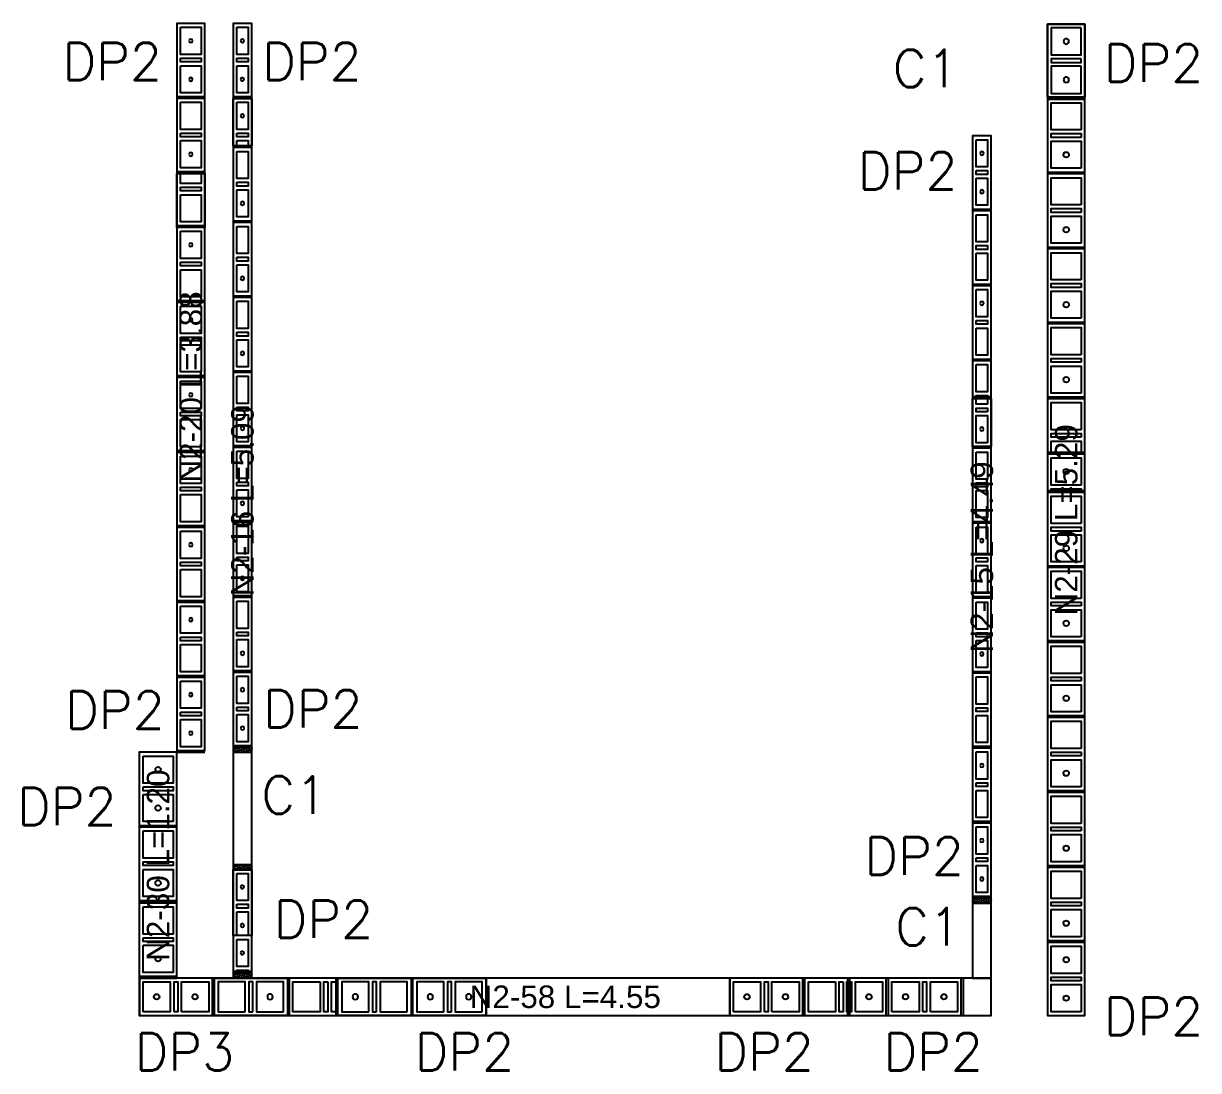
# Model space of a CAD drawing. Header units: metres. Extents: x -28.1 to 2.7, y -14.4 to 10.8.
# Drawn here: x -3.57 to 2.69, y -4.06 to 1.53 of the extents above; entities that cross this region are included whole.
import ezdxf
from ezdxf.enums import TextEntityAlignment as Align
from ezdxf.xclip import XClip

# ---------------------------------------------------------------- set-up
doc = ezdxf.new("R2010")
doc.units = ezdxf.units.M
doc.header["$XCLIPFRAME"] = 2
for name, color, linetype in [('block0.14', 1, 'Continuous'), ('BLOCK251', 1, 'Continuous'), ('BLOKS 008', 8, 'Continuous'), ('CUANT-MUROS-TEXTO', 7, 'Continuous'), ('hatch', 8, 'Continuous'), ('N2 Muro de 10cm', 3, 'Continuous'), ('N2 Muro de 15cm', 1, 'Continuous'), ('N2 Muro de 20cm', 5, 'Continuous'), ('N2 Muro de 20cm - Vano puerta', 2, 'Continuous'), ('S-text 003', 3, 'Continuous'), ('TEX5', 4, 'Continuous')]:
    doc.layers.add(name, color=color, linetype=linetype)
doc.styles.add('ROMANS', font='romans')
doc.styles.get("Standard").update_dxf_attribs({"font": 'arial.ttf'})

# ---------------------------------------------------------------- blocks, each defined once
blk = doc.blocks.new('*U18')
for points in [[(-0.075, 0.4), (0.075, 0.4), (0.075, 0.01), (-0.075, 0.01)], [(0.055, 0.38), (-0.055, 0.38), (-0.055, 0.235), (0.055, 0.235)], [(0.055, 0.215), (-0.055, 0.215), (-0.055, 0.195), (0.055, 0.195)], [(0.055, 0.175), (-0.055, 0.175), (-0.055, 0.03), (0.055, 0.03)]]:
    blk.add_lwpolyline(points, close=True)
at = {"color": 251}
blk.add_lwpolyline([(-0.075, 0), (0.075, 0)], dxfattribs=at)
at = {"color": 3}
for centre in [(0, 0.3075), (0, 0.1025)]:
    blk.add_circle(centre, 0.00953, dxfattribs=at)
blk = doc.blocks.new('*U19')
for points in [[(-0.075, 0.4), (0.075, 0.4), (0.075, 0.01), (-0.075, 0.01)], [(0.055, 0.38), (-0.055, 0.38), (-0.055, 0.235), (0.055, 0.235)], [(0.055, 0.215), (-0.055, 0.215), (-0.055, 0.195), (0.055, 0.195)], [(0.055, 0.175), (-0.055, 0.175), (-0.055, 0.03), (0.055, 0.03)]]:
    blk.add_lwpolyline(points, close=True)
at = {"color": 251}
blk.add_lwpolyline([(-0.075, 0), (0.075, 0)], dxfattribs=at)
at = {"color": 3}
blk.add_circle((0, 0.3075), 0.00953, dxfattribs=at)
blk = doc.blocks.new('*U20')
for points in [[(-0.075, 0.4), (0.075, 0.4), (0.075, 0.01), (-0.075, 0.01)], [(0.055, 0.38), (-0.055, 0.38), (-0.055, 0.235), (0.055, 0.235)], [(0.055, 0.215), (-0.055, 0.215), (-0.055, 0.195), (0.055, 0.195)], [(0.055, 0.175), (-0.055, 0.175), (-0.055, 0.03), (0.055, 0.03)]]:
    blk.add_lwpolyline(points, close=True)
at = {"color": 251}
blk.add_lwpolyline([(-0.075, 0), (0.075, 0)], dxfattribs=at)
at = {"color": 3}
blk.add_circle((0, 0.3075), 0.00953, dxfattribs=at)
blk = doc.blocks.new('*U21')
for points in [[(-0.075, 0.4), (0.075, 0.4), (0.075, 0.01), (-0.075, 0.01)], [(0.055, 0.38), (-0.055, 0.38), (-0.055, 0.235), (0.055, 0.235)], [(0.055, 0.215), (-0.055, 0.215), (-0.055, 0.195), (0.055, 0.195)], [(0.055, 0.175), (-0.055, 0.175), (-0.055, 0.03), (0.055, 0.03)]]:
    blk.add_lwpolyline(points, close=True)
at = {"color": 251}
blk.add_lwpolyline([(-0.075, 0), (0.075, 0)], dxfattribs=at)
at = {"color": 3}
blk.add_circle((0, 0.3075), 0.00953, dxfattribs=at)
blk = doc.blocks.new('*U22')
for points in [[(-0.075, 0.4), (0.075, 0.4), (0.075, 0.01), (-0.075, 0.01)], [(0.055, 0.38), (-0.055, 0.38), (-0.055, 0.235), (0.055, 0.235)], [(0.055, 0.215), (-0.055, 0.215), (-0.055, 0.195), (0.055, 0.195)], [(0.055, 0.175), (-0.055, 0.175), (-0.055, 0.03), (0.055, 0.03)]]:
    blk.add_lwpolyline(points, close=True)
at = {"color": 251}
blk.add_lwpolyline([(-0.075, 0), (0.075, 0)], dxfattribs=at)
at = {"color": 3}
blk.add_circle((0, 0.3075), 0.00953, dxfattribs=at)
blk = doc.blocks.new('*U23')
for points in [[(-0.075, 0.4), (0.075, 0.4), (0.075, 0.01), (-0.075, 0.01)], [(0.055, 0.38), (-0.055, 0.38), (-0.055, 0.235), (0.055, 0.235)], [(0.055, 0.215), (-0.055, 0.215), (-0.055, 0.195), (0.055, 0.195)], [(0.055, 0.175), (-0.055, 0.175), (-0.055, 0.03), (0.055, 0.03)]]:
    blk.add_lwpolyline(points, close=True)
at = {"color": 251}
blk.add_lwpolyline([(-0.075, 0), (0.075, 0)], dxfattribs=at)
at = {"color": 3}
blk.add_circle((0, 0.3075), 0.00953, dxfattribs=at)
blk = doc.blocks.new('*U24')
for points in [[(-0.075, 0.4), (0.075, 0.4), (0.075, 0.01), (-0.075, 0.01)], [(0.055, 0.38), (-0.055, 0.38), (-0.055, 0.235), (0.055, 0.235)], [(0.055, 0.215), (-0.055, 0.215), (-0.055, 0.195), (0.055, 0.195)], [(0.055, 0.175), (-0.055, 0.175), (-0.055, 0.03), (0.055, 0.03)]]:
    blk.add_lwpolyline(points, close=True)
at = {"color": 251}
blk.add_lwpolyline([(-0.075, 0), (0.075, 0)], dxfattribs=at)
at = {"color": 3}
blk.add_circle((0, 0.3075), 0.00953, dxfattribs=at)
blk = doc.blocks.new('*U25')
for points in [[(-0.075, 0.4), (0.075, 0.4), (0.075, 0.01), (-0.075, 0.01)], [(0.055, 0.38), (-0.055, 0.38), (-0.055, 0.235), (0.055, 0.235)], [(0.055, 0.215), (-0.055, 0.215), (-0.055, 0.195), (0.055, 0.195)], [(0.055, 0.175), (-0.055, 0.175), (-0.055, 0.03), (0.055, 0.03)]]:
    blk.add_lwpolyline(points, close=True)
at = {"color": 251}
blk.add_lwpolyline([(-0.075, 0), (0.075, 0)], dxfattribs=at)
at = {"color": 3}
for centre in [(0, 0.3075), (0, 0.1025)]:
    blk.add_circle(centre, 0.00953, dxfattribs=at)
blk = doc.blocks.new('*U26')
for points in [[(-0.075, 0.4), (0.075, 0.4), (0.075, 0.01), (-0.075, 0.01)], [(0.055, 0.38), (-0.055, 0.38), (-0.055, 0.235), (0.055, 0.235)], [(0.055, 0.215), (-0.055, 0.215), (-0.055, 0.195), (0.055, 0.195)], [(0.055, 0.175), (-0.055, 0.175), (-0.055, 0.03), (0.055, 0.03)]]:
    blk.add_lwpolyline(points, close=True)
at = {"color": 3}
blk.add_circle((0, 0.3075), 0.00953, dxfattribs=at)
blk = doc.blocks.new('*U28')
for points in [[(-0.075, 0.4), (0.075, 0.4), (0.075, 0.01), (-0.075, 0.01)], [(0.055, 0.38), (-0.055, 0.38), (-0.055, 0.235), (0.055, 0.235)], [(0.055, 0.215), (-0.055, 0.215), (-0.055, 0.195), (0.055, 0.195)], [(0.055, 0.175), (-0.055, 0.175), (-0.055, 0.03), (0.055, 0.03)]]:
    blk.add_lwpolyline(points, close=True)
at = {"color": 251}
blk.add_lwpolyline([(-0.075, 0), (0.075, 0)], dxfattribs=at)
at = {"color": 3}
blk.add_circle((0, 0.1025), 0.00953, dxfattribs=at)
blk = doc.blocks.new('*U287')
for points in [[(-0.05, 0.4), (0.05, 0.4), (0.05, 0.01), (-0.05, 0.01)], [(0.03, 0.38), (-0.03, 0.38), (-0.03, 0.235), (0.03, 0.235)], [(0.03, 0.215), (-0.03, 0.215), (-0.03, 0.195), (0.03, 0.195)], [(0.03, 0.175), (-0.03, 0.175), (-0.03, 0.03), (0.03, 0.03)]]:
    blk.add_lwpolyline(points, close=True)
at = {"color": 251}
blk.add_lwpolyline([(-0.05, 0), (0.05, 0)], dxfattribs=at)
at = {"color": 3}
for centre in [(0, 0.3075), (0, 0.1025)]:
    blk.add_circle(centre, 0.00953, dxfattribs=at)
blk = doc.blocks.new('*U289')
for points in [[(-0.05, 0.4), (0.05, 0.4), (0.05, 0.01), (-0.05, 0.01)], [(0.03, 0.38), (-0.03, 0.38), (-0.03, 0.235), (0.03, 0.235)], [(0.03, 0.215), (-0.03, 0.215), (-0.03, 0.195), (0.03, 0.195)], [(0.03, 0.175), (-0.03, 0.175), (-0.03, 0.03), (0.03, 0.03)]]:
    blk.add_lwpolyline(points, close=True)
at = {"color": 251}
blk.add_lwpolyline([(-0.05, 0), (0.05, 0)], dxfattribs=at)
at = {"color": 3}
for centre in [(0, 0.3075), (0, 0.1025)]:
    blk.add_circle(centre, 0.00953, dxfattribs=at)
blk = doc.blocks.new('*U290')
for points in [[(-0.05, 0.4), (0.05, 0.4), (0.05, 0.01), (-0.05, 0.01)], [(0.03, 0.38), (-0.03, 0.38), (-0.03, 0.235), (0.03, 0.235)], [(0.03, 0.215), (-0.03, 0.215), (-0.03, 0.195), (0.03, 0.195)], [(0.03, 0.175), (-0.03, 0.175), (-0.03, 0.03), (0.03, 0.03)]]:
    blk.add_lwpolyline(points, close=True)
at = {"color": 251}
blk.add_lwpolyline([(-0.05, 0), (0.05, 0)], dxfattribs=at)
at = {"color": 3}
blk.add_circle((0, 0.1025), 0.00953, dxfattribs=at)
blk = doc.blocks.new('*U291')
for points in [[(-0.05, 0.4), (0.05, 0.4), (0.05, 0.01), (-0.05, 0.01)], [(0.03, 0.38), (-0.03, 0.38), (-0.03, 0.235), (0.03, 0.235)], [(0.03, 0.215), (-0.03, 0.215), (-0.03, 0.195), (0.03, 0.195)], [(0.03, 0.175), (-0.03, 0.175), (-0.03, 0.03), (0.03, 0.03)]]:
    blk.add_lwpolyline(points, close=True)
at = {"color": 251}
blk.add_lwpolyline([(-0.05, 0), (0.05, 0)], dxfattribs=at)
at = {"color": 3}
blk.add_circle((0, 0.1025), 0.00953, dxfattribs=at)
blk = doc.blocks.new('*U292')
for points in [[(-0.05, 0.4), (0.05, 0.4), (0.05, 0.01), (-0.05, 0.01)], [(0.03, 0.38), (-0.03, 0.38), (-0.03, 0.235), (0.03, 0.235)], [(0.03, 0.215), (-0.03, 0.215), (-0.03, 0.195), (0.03, 0.195)], [(0.03, 0.175), (-0.03, 0.175), (-0.03, 0.03), (0.03, 0.03)]]:
    blk.add_lwpolyline(points, close=True)
at = {"color": 251}
blk.add_lwpolyline([(-0.05, 0), (0.05, 0)], dxfattribs=at)
at = {"color": 3}
blk.add_circle((0, 0.1025), 0.00953, dxfattribs=at)
blk = doc.blocks.new('*U293')
for points in [[(-0.05, 0.4), (0.05, 0.4), (0.05, 0.01), (-0.05, 0.01)], [(0.03, 0.38), (-0.03, 0.38), (-0.03, 0.235), (0.03, 0.235)], [(0.03, 0.215), (-0.03, 0.215), (-0.03, 0.195), (0.03, 0.195)], [(0.03, 0.175), (-0.03, 0.175), (-0.03, 0.03), (0.03, 0.03)]]:
    blk.add_lwpolyline(points, close=True)
at = {"color": 251}
blk.add_lwpolyline([(-0.05, 0), (0.05, 0)], dxfattribs=at)
at = {"color": 3}
blk.add_circle((0, 0.1025), 0.00953, dxfattribs=at)
blk = doc.blocks.new('*U294')
for points in [[(-0.05, 0.4), (0.05, 0.4), (0.05, 0.01), (-0.05, 0.01)], [(0.03, 0.38), (-0.03, 0.38), (-0.03, 0.235), (0.03, 0.235)], [(0.03, 0.215), (-0.03, 0.215), (-0.03, 0.195), (0.03, 0.195)], [(0.03, 0.175), (-0.03, 0.175), (-0.03, 0.03), (0.03, 0.03)]]:
    blk.add_lwpolyline(points, close=True)
at = {"color": 251}
blk.add_lwpolyline([(-0.05, 0), (0.05, 0)], dxfattribs=at)
at = {"color": 3}
blk.add_circle((0, 0.1025), 0.00953, dxfattribs=at)
blk = doc.blocks.new('*U295')
for points in [[(-0.05, 0.4), (0.05, 0.4), (0.05, 0.01), (-0.05, 0.01)], [(0.03, 0.38), (-0.03, 0.38), (-0.03, 0.235), (0.03, 0.235)], [(0.03, 0.215), (-0.03, 0.215), (-0.03, 0.195), (0.03, 0.195)], [(0.03, 0.175), (-0.03, 0.175), (-0.03, 0.03), (0.03, 0.03)]]:
    blk.add_lwpolyline(points, close=True)
at = {"color": 251}
blk.add_lwpolyline([(-0.05, 0), (0.05, 0)], dxfattribs=at)
at = {"color": 3}
blk.add_circle((0, 0.1025), 0.00953, dxfattribs=at)
blk = doc.blocks.new('*U296')
for points in [[(-0.05, 0.4), (0.05, 0.4), (0.05, 0.01), (-0.05, 0.01)], [(0.03, 0.38), (-0.03, 0.38), (-0.03, 0.235), (0.03, 0.235)], [(0.03, 0.215), (-0.03, 0.215), (-0.03, 0.195), (0.03, 0.195)], [(0.03, 0.175), (-0.03, 0.175), (-0.03, 0.03), (0.03, 0.03)]]:
    blk.add_lwpolyline(points, close=True)
at = {"color": 251}
blk.add_lwpolyline([(-0.05, 0), (0.05, 0)], dxfattribs=at)
at = {"color": 3}
blk.add_circle((0, 0.1025), 0.00953, dxfattribs=at)
blk = doc.blocks.new('*U297')
for points in [[(-0.05, 0.4), (0.05, 0.4), (0.05, 0.01), (-0.05, 0.01)], [(0.03, 0.38), (-0.03, 0.38), (-0.03, 0.235), (0.03, 0.235)], [(0.03, 0.215), (-0.03, 0.215), (-0.03, 0.195), (0.03, 0.195)], [(0.03, 0.175), (-0.03, 0.175), (-0.03, 0.03), (0.03, 0.03)]]:
    blk.add_lwpolyline(points, close=True)
at = {"color": 251}
blk.add_lwpolyline([(-0.05, 0), (0.05, 0)], dxfattribs=at)
at = {"color": 3}
blk.add_circle((0, 0.3075), 0.00953, dxfattribs=at)
blk = doc.blocks.new('*U348')
for points in [[(-0.05, 0.4), (0.05, 0.4), (0.05, 0.01), (-0.05, 0.01)], [(0.03, 0.38), (-0.03, 0.38), (-0.03, 0.235), (0.03, 0.235)], [(0.03, 0.215), (-0.03, 0.215), (-0.03, 0.195), (0.03, 0.195)], [(0.03, 0.175), (-0.03, 0.175), (-0.03, 0.03), (0.03, 0.03)]]:
    blk.add_lwpolyline(points, close=True)
at = {"color": 251}
blk.add_lwpolyline([(-0.05, 0), (0.05, 0)], dxfattribs=at)
at = {"color": 3}
for centre in [(0, 0.3075), (0, 0.1025)]:
    blk.add_circle(centre, 0.00953, dxfattribs=at)
blk = doc.blocks.new('*U349')
for points in [[(-0.05, 0.4), (0.05, 0.4), (0.05, 0.01), (-0.05, 0.01)], [(0.03, 0.38), (-0.03, 0.38), (-0.03, 0.235), (0.03, 0.235)], [(0.03, 0.38), (-0.03, 0.38), (-0.03, 0.235), (0.03, 0.235)], [(0.03, 0.215), (-0.03, 0.215), (-0.03, 0.195), (0.03, 0.195)], [(0.03, 0.175), (-0.03, 0.175), (-0.03, 0.03), (0.03, 0.03)]]:
    blk.add_lwpolyline(points, close=True)
blk.add_lwpolyline([(0.03, 0.21), (0.03, 0.215), (-0.03, 0.215), (-0.03, 0.21)])
at = {"color": 251}
blk.add_lwpolyline([(-0.05, 0), (0.05, 0)], dxfattribs=at)
blk = doc.blocks.new('*U350')
for points in [[(-0.05, 0.4), (0.05, 0.4), (0.05, 0.01), (-0.05, 0.01)], [(0.03, 0.38), (-0.03, 0.38), (-0.03, 0.235), (0.03, 0.235)], [(0.03, 0.215), (-0.03, 0.215), (-0.03, 0.195), (0.03, 0.195)], [(0.03, 0.175), (-0.03, 0.175), (-0.03, 0.03), (0.03, 0.03)]]:
    blk.add_lwpolyline(points, close=True)
at = {"color": 251}
blk.add_lwpolyline([(-0.05, 0), (0.05, 0)], dxfattribs=at)
at = {"color": 3}
blk.add_circle((0, 0.1025), 0.00953, dxfattribs=at)
blk = doc.blocks.new('*U351')
for points in [[(-0.05, 0.4), (0.05, 0.4), (0.05, 0.01), (-0.05, 0.01)], [(0.03, 0.38), (-0.03, 0.38), (-0.03, 0.235), (0.03, 0.235)], [(0.03, 0.215), (-0.03, 0.215), (-0.03, 0.195), (0.03, 0.195)], [(0.03, 0.175), (-0.03, 0.175), (-0.03, 0.03), (0.03, 0.03)]]:
    blk.add_lwpolyline(points, close=True)
at = {"color": 251}
blk.add_lwpolyline([(-0.05, 0), (0.05, 0)], dxfattribs=at)
at = {"color": 3}
blk.add_circle((0, 0.3075), 0.00953, dxfattribs=at)
blk = doc.blocks.new('*U352')
for points in [[(-0.05, 0.4), (0.05, 0.4), (0.05, 0.01), (-0.05, 0.01)], [(0.03, 0.38), (-0.03, 0.38), (-0.03, 0.235), (0.03, 0.235)], [(0.03, 0.38), (-0.03, 0.38), (-0.03, 0.235), (0.03, 0.235)], [(0.03, 0.215), (-0.03, 0.215), (-0.03, 0.195), (0.03, 0.195)], [(0.03, 0.175), (-0.03, 0.175), (-0.03, 0.03), (0.03, 0.03)]]:
    blk.add_lwpolyline(points, close=True)
blk.add_lwpolyline([(0.03, 0.21), (0.03, 0.215), (-0.03, 0.215), (-0.03, 0.21)])
at = {"color": 251}
blk.add_lwpolyline([(-0.05, 0), (0.05, 0)], dxfattribs=at)
blk = doc.blocks.new('*U353')
for points in [[(-0.05, 0.4), (0.05, 0.4), (0.05, 0.01), (-0.05, 0.01)], [(0.03, 0.38), (-0.03, 0.38), (-0.03, 0.235), (0.03, 0.235)], [(0.03, 0.215), (-0.03, 0.215), (-0.03, 0.195), (0.03, 0.195)], [(0.03, 0.175), (-0.03, 0.175), (-0.03, 0.03), (0.03, 0.03)]]:
    blk.add_lwpolyline(points, close=True)
at = {"color": 251}
blk.add_lwpolyline([(-0.05, 0), (0.05, 0)], dxfattribs=at)
at = {"color": 3}
for centre in [(0, 0.3075), (0, 0.1025)]:
    blk.add_circle(centre, 0.00953, dxfattribs=at)
blk = doc.blocks.new('*U354')
for points in [[(-0.05, 0.4), (0.05, 0.4), (0.05, 0.01), (-0.05, 0.01)], [(0.03, 0.38), (-0.03, 0.38), (-0.03, 0.235), (0.03, 0.235)], [(0.03, 0.38), (-0.03, 0.38), (-0.03, 0.235), (0.03, 0.235)], [(0.03, 0.215), (-0.03, 0.215), (-0.03, 0.195), (0.03, 0.195)], [(0.03, 0.175), (-0.03, 0.175), (-0.03, 0.03), (0.03, 0.03)]]:
    blk.add_lwpolyline(points, close=True)
blk.add_lwpolyline([(0.03, 0.21), (0.03, 0.215), (-0.03, 0.215), (-0.03, 0.21)])
at = {"color": 251}
blk.add_lwpolyline([(-0.05, 0), (0.05, 0)], dxfattribs=at)
blk = doc.blocks.new('*U355')
for points in [[(-0.05, 0.4), (0.05, 0.4), (0.05, 0.01), (-0.05, 0.01)], [(0.03, 0.38), (-0.03, 0.38), (-0.03, 0.235), (0.03, 0.235)], [(0.03, 0.215), (-0.03, 0.215), (-0.03, 0.195), (0.03, 0.195)], [(0.03, 0.175), (-0.03, 0.175), (-0.03, 0.03), (0.03, 0.03)]]:
    blk.add_lwpolyline(points, close=True)
at = {"color": 251}
blk.add_lwpolyline([(-0.05, 0), (0.05, 0)], dxfattribs=at)
at = {"color": 3}
blk.add_circle((0, 0.3075), 0.00953, dxfattribs=at)
blk = doc.blocks.new('*U356')
for points in [[(-0.05, 0.4), (0.05, 0.4), (0.05, 0.21), (-0.05, 0.21)], [(0.03, 0.38), (-0.03, 0.38), (-0.03, 0.235), (0.03, 0.235)]]:
    blk.add_lwpolyline(points, close=True)
at = {"color": 251}
blk.add_lwpolyline([(-0.05, 0.2), (0.05, 0.2)], dxfattribs=at)
blk.add_lwpolyline([(0.03, 0.21), (0.03, 0.215), (-0.03, 0.215), (-0.03, 0.21)])
blk = doc.blocks.new('*U357')
for points in [[(-0.05, 0.4), (0.05, 0.4), (0.05, 0.01), (-0.05, 0.01)], [(0.03, 0.38), (-0.03, 0.38), (-0.03, 0.235), (0.03, 0.235)], [(0.03, 0.215), (-0.03, 0.215), (-0.03, 0.195), (0.03, 0.195)], [(0.03, 0.175), (-0.03, 0.175), (-0.03, 0.03), (0.03, 0.03)]]:
    blk.add_lwpolyline(points, close=True)
at = {"color": 251}
blk.add_lwpolyline([(-0.05, 0), (0.05, 0)], dxfattribs=at)
at = {"color": 3}
blk.add_circle((0, 0.3075), 0.00953, dxfattribs=at)
blk = doc.blocks.new('*U358')
for points in [[(-0.05, 0.4), (0.05, 0.4), (0.05, 0.01), (-0.05, 0.01)], [(0.03, 0.38), (-0.03, 0.38), (-0.03, 0.235), (0.03, 0.235)], [(0.03, 0.215), (-0.03, 0.215), (-0.03, 0.195), (0.03, 0.195)], [(0.03, 0.175), (-0.03, 0.175), (-0.03, 0.03), (0.03, 0.03)]]:
    blk.add_lwpolyline(points, close=True)
at = {"color": 251}
blk.add_lwpolyline([(-0.05, 0), (0.05, 0)], dxfattribs=at)
at = {"color": 3}
blk.add_circle((0, 0.3075), 0.00953, dxfattribs=at)
blk = doc.blocks.new('*U359')
at = {"color": 251}
blk.add_lwpolyline([(135.5512, -9.5275), (135.7512, -9.5275)], dxfattribs=at)
for points in [[(135.5512, -9.9275), (135.7512, -9.9275), (135.7512, -9.5375), (135.5512, -9.5375)], [(135.7312, -9.7025), (135.5712, -9.7025), (135.5712, -9.5575), (135.7312, -9.5575)], [(135.7312, -9.7425), (135.5712, -9.7425), (135.5712, -9.7225), (135.7312, -9.7225)], [(135.7312, -9.9075), (135.5712, -9.9075), (135.5712, -9.7625), (135.7312, -9.7625)]]:
    blk.add_lwpolyline(points, close=True)
at = {"color": 3}
blk.add_circle((135.6512, -9.835), 0.0144, dxfattribs=at)
blk = doc.blocks.new('*U360')
at = {"color": 251}
blk.add_lwpolyline([(135.5512, -9.5275), (135.7512, -9.5275)], dxfattribs=at)
for points in [[(135.5512, -9.9275), (135.7512, -9.9275), (135.7512, -9.5375), (135.5512, -9.5375)], [(135.7312, -9.7025), (135.5712, -9.7025), (135.5712, -9.5575), (135.7312, -9.5575)], [(135.7312, -9.7425), (135.5712, -9.7425), (135.5712, -9.7225), (135.7312, -9.7225)], [(135.7312, -9.9075), (135.5712, -9.9075), (135.5712, -9.7625), (135.7312, -9.7625)]]:
    blk.add_lwpolyline(points, close=True)
at = {"color": 3}
blk.add_circle((135.6512, -9.835), 0.0144, dxfattribs=at)
blk = doc.blocks.new('*U361')
at = {"color": 251}
blk.add_lwpolyline([(135.5512, -9.5275), (135.7512, -9.5275)], dxfattribs=at)
for points in [[(135.5512, -9.9275), (135.7512, -9.9275), (135.7512, -9.5375), (135.5512, -9.5375)], [(135.7312, -9.7025), (135.5712, -9.7025), (135.5712, -9.5575), (135.7312, -9.5575)], [(135.7312, -9.7425), (135.5712, -9.7425), (135.5712, -9.7225), (135.7312, -9.7225)], [(135.7312, -9.9075), (135.5712, -9.9075), (135.5712, -9.7625), (135.7312, -9.7625)]]:
    blk.add_lwpolyline(points, close=True)
at = {"color": 3}
blk.add_circle((135.6512, -9.835), 0.0144, dxfattribs=at)
blk = doc.blocks.new('*U362')
at = {"color": 251}
blk.add_lwpolyline([(135.5512, -9.5275), (135.7512, -9.5275)], dxfattribs=at)
for points in [[(135.5512, -9.9275), (135.7512, -9.9275), (135.7512, -9.5375), (135.5512, -9.5375)], [(135.7312, -9.7025), (135.5712, -9.7025), (135.5712, -9.5575), (135.7312, -9.5575)], [(135.7312, -9.7425), (135.5712, -9.7425), (135.5712, -9.7225), (135.7312, -9.7225)], [(135.7312, -9.9075), (135.5712, -9.9075), (135.5712, -9.7625), (135.7312, -9.7625)]]:
    blk.add_lwpolyline(points, close=True)
at = {"color": 3}
blk.add_circle((135.6512, -9.835), 0.0144, dxfattribs=at)
blk = doc.blocks.new('*U363')
at = {"color": 251}
blk.add_lwpolyline([(135.5512, -9.5275), (135.7512, -9.5275)], dxfattribs=at)
for points in [[(135.5512, -9.9275), (135.7512, -9.9275), (135.7512, -9.5375), (135.5512, -9.5375)], [(135.7312, -9.7025), (135.5712, -9.7025), (135.5712, -9.5575), (135.7312, -9.5575)], [(135.7312, -9.7425), (135.5712, -9.7425), (135.5712, -9.7225), (135.7312, -9.7225)], [(135.7312, -9.9075), (135.5712, -9.9075), (135.5712, -9.7625), (135.7312, -9.7625)]]:
    blk.add_lwpolyline(points, close=True)
at = {"color": 3}
for centre in [(135.6512, -9.63), (135.6512, -9.835)]:
    blk.add_circle(centre, 0.0144, dxfattribs=at)
blk = doc.blocks.new('*U364')
at = {"color": 251}
blk.add_lwpolyline([(135.5512, -9.5275), (135.7512, -9.5275)], dxfattribs=at)
for points in [[(135.5512, -9.9275), (135.7512, -9.9275), (135.7512, -9.5375), (135.5512, -9.5375)], [(135.7312, -9.7025), (135.5712, -9.7025), (135.5712, -9.5575), (135.7312, -9.5575)], [(135.7312, -9.7425), (135.5712, -9.7425), (135.5712, -9.7225), (135.7312, -9.7225)], [(135.7312, -9.9075), (135.5712, -9.9075), (135.5712, -9.7625), (135.7312, -9.7625)]]:
    blk.add_lwpolyline(points, close=True)
blk = doc.blocks.new('*U365')
at = {"color": 251}
blk.add_lwpolyline([(135.5512, -9.5275), (135.7512, -9.5275)], dxfattribs=at)
for points in [[(135.5512, -9.9275), (135.7512, -9.9275), (135.7512, -9.5375), (135.5512, -9.5375)], [(135.7312, -9.7025), (135.5712, -9.7025), (135.5712, -9.5575), (135.7312, -9.5575)], [(135.7312, -9.7425), (135.5712, -9.7425), (135.5712, -9.7225), (135.7312, -9.7225)], [(135.7312, -9.9075), (135.5712, -9.9075), (135.5712, -9.7625), (135.7312, -9.7625)]]:
    blk.add_lwpolyline(points, close=True)
at = {"color": 3}
blk.add_circle((135.6512, -9.835), 0.0144, dxfattribs=at)
blk = doc.blocks.new('*U366')
at = {"color": 251}
blk.add_lwpolyline([(135.5512, -9.5275), (135.7512, -9.5275)], dxfattribs=at)
for points in [[(135.5512, -9.9275), (135.7512, -9.9275), (135.7512, -9.5375), (135.5512, -9.5375)], [(135.7312, -9.7025), (135.5712, -9.7025), (135.5712, -9.5575), (135.7312, -9.5575)], [(135.7312, -9.7425), (135.5712, -9.7425), (135.5712, -9.7225), (135.7312, -9.7225)], [(135.7312, -9.9075), (135.5712, -9.9075), (135.5712, -9.7625), (135.7312, -9.7625)]]:
    blk.add_lwpolyline(points, close=True)
at = {"color": 3}
blk.add_circle((135.6512, -9.835), 0.0144, dxfattribs=at)
blk = doc.blocks.new('*U367')
at = {"color": 251}
blk.add_lwpolyline([(135.5512, -9.5275), (135.7512, -9.5275)], dxfattribs=at)
for points in [[(135.5512, -9.9275), (135.7512, -9.9275), (135.7512, -9.5375), (135.5512, -9.5375)], [(135.7312, -9.7025), (135.5712, -9.7025), (135.5712, -9.5575), (135.7312, -9.5575)], [(135.7312, -9.7425), (135.5712, -9.7425), (135.5712, -9.7225), (135.7312, -9.7225)], [(135.7312, -9.9075), (135.5712, -9.9075), (135.5712, -9.7625), (135.7312, -9.7625)]]:
    blk.add_lwpolyline(points, close=True)
at = {"color": 3}
blk.add_circle((135.6512, -9.835), 0.0144, dxfattribs=at)
blk = doc.blocks.new('*U368')
at = {"color": 251}
blk.add_lwpolyline([(135.5512, -9.5275), (135.7512, -9.5275)], dxfattribs=at)
for points in [[(135.5512, -9.9275), (135.7512, -9.9275), (135.7512, -9.5375), (135.5512, -9.5375)], [(135.7312, -9.7025), (135.5712, -9.7025), (135.5712, -9.5575), (135.7312, -9.5575)], [(135.7312, -9.7425), (135.5712, -9.7425), (135.5712, -9.7225), (135.7312, -9.7225)], [(135.7312, -9.9075), (135.5712, -9.9075), (135.5712, -9.7625), (135.7312, -9.7625)]]:
    blk.add_lwpolyline(points, close=True)
at = {"color": 3}
blk.add_circle((135.6512, -9.835), 0.0144, dxfattribs=at)
blk = doc.blocks.new('*U369')
at = {"color": 251}
blk.add_lwpolyline([(135.5512, -9.5275), (135.7512, -9.5275)], dxfattribs=at)
for points in [[(135.5512, -9.9275), (135.7512, -9.9275), (135.7512, -9.5375), (135.5512, -9.5375)], [(135.7312, -9.7025), (135.5712, -9.7025), (135.5712, -9.5575), (135.7312, -9.5575)], [(135.7312, -9.7425), (135.5712, -9.7425), (135.5712, -9.7225), (135.7312, -9.7225)], [(135.7312, -9.9075), (135.5712, -9.9075), (135.5712, -9.7625), (135.7312, -9.7625)]]:
    blk.add_lwpolyline(points, close=True)
at = {"color": 3}
blk.add_circle((135.6512, -9.835), 0.0144, dxfattribs=at)
blk = doc.blocks.new('*U370')
at = {"color": 251}
blk.add_lwpolyline([(135.5512, -9.5275), (135.7512, -9.5275)], dxfattribs=at)
for points in [[(135.5512, -9.9275), (135.7512, -9.9275), (135.7512, -9.5375), (135.5512, -9.5375)], [(135.7312, -9.7025), (135.5712, -9.7025), (135.5712, -9.5575), (135.7312, -9.5575)], [(135.7312, -9.7425), (135.5712, -9.7425), (135.5712, -9.7225), (135.7312, -9.7225)], [(135.7312, -9.9075), (135.5712, -9.9075), (135.5712, -9.7625), (135.7312, -9.7625)]]:
    blk.add_lwpolyline(points, close=True)
at = {"color": 3}
blk.add_circle((135.6512, -9.835), 0.0144, dxfattribs=at)
blk = doc.blocks.new('*U371')
at = {"color": 251}
blk.add_lwpolyline([(135.5512, -9.5275), (135.7512, -9.5275)], dxfattribs=at)
for points in [[(135.5512, -9.9275), (135.7512, -9.9275), (135.7512, -9.5375), (135.5512, -9.5375)], [(135.7312, -9.7025), (135.5712, -9.7025), (135.5712, -9.5575), (135.7312, -9.5575)], [(135.7312, -9.7425), (135.5712, -9.7425), (135.5712, -9.7225), (135.7312, -9.7225)], [(135.7312, -9.9075), (135.5712, -9.9075), (135.5712, -9.7625), (135.7312, -9.7625)]]:
    blk.add_lwpolyline(points, close=True)
at = {"color": 3}
for centre in [(135.6512, -9.63), (135.6512, -9.835)]:
    blk.add_circle(centre, 0.0144, dxfattribs=at)
blk = doc.blocks.new('*U372')
blk.add_line((135.7512, -9.7325), (135.5512, -9.7325))
at = {"color": 251}
blk.add_lwpolyline([(135.5512, -9.5275), (135.7512, -9.5275)], dxfattribs=at)
for points in [[(135.7512, -9.7325), (135.7512, -9.5375), (135.5512, -9.5375), (135.5512, -9.7325)], [(135.5712, -9.7325), (135.5712, -9.7225), (135.7312, -9.7225), (135.7312, -9.7325)]]:
    blk.add_lwpolyline(points)
blk.add_lwpolyline([(135.7312, -9.7025), (135.5712, -9.7025), (135.5712, -9.5575), (135.7312, -9.5575)], close=True)
at = {"color": 3}
blk.add_circle((135.6512, -9.63), 0.0144, dxfattribs=at)
blk = doc.blocks.new('*U381')
at = {"color": 251}
blk.add_lwpolyline([(135.5512, -9.5275), (135.7512, -9.5275)], dxfattribs=at)
for points in [[(135.5512, -9.9275), (135.7512, -9.9275), (135.7512, -9.5375), (135.5512, -9.5375)], [(135.7312, -9.7025), (135.5712, -9.7025), (135.5712, -9.5575), (135.7312, -9.5575)], [(135.7312, -9.7425), (135.5712, -9.7425), (135.5712, -9.7225), (135.7312, -9.7225)], [(135.7312, -9.9075), (135.5712, -9.9075), (135.5712, -9.7625), (135.7312, -9.7625)]]:
    blk.add_lwpolyline(points, close=True)
at = {"color": 3}
for centre in [(135.6512, -9.63), (135.6512, -9.835)]:
    blk.add_circle(centre, 0.0144, dxfattribs=at)
blk = doc.blocks.new('*U382')
blk.add_line((135.7512, -9.7325), (135.5512, -9.7325))
at = {"color": 251}
blk.add_lwpolyline([(135.5512, -9.5275), (135.7512, -9.5275)], dxfattribs=at)
for points in [[(135.7512, -9.7325), (135.7512, -9.5375), (135.5512, -9.5375), (135.5512, -9.7325)], [(135.5712, -9.7325), (135.5712, -9.7225), (135.7312, -9.7225), (135.7312, -9.7325)]]:
    blk.add_lwpolyline(points)
blk.add_lwpolyline([(135.7312, -9.7025), (135.5712, -9.7025), (135.5712, -9.5575), (135.7312, -9.5575)], close=True)
at = {"color": 3}
blk.add_circle((135.6512, -9.63), 0.0144, dxfattribs=at)
blk = doc.blocks.new('*U383')
at = {"color": 251}
blk.add_lwpolyline([(135.5512, -9.5275), (135.7512, -9.5275)], dxfattribs=at)
for points in [[(135.5512, -9.9275), (135.7512, -9.9275), (135.7512, -9.5375), (135.5512, -9.5375)], [(135.7312, -9.7025), (135.5712, -9.7025), (135.5712, -9.5575), (135.7312, -9.5575)], [(135.7312, -9.7425), (135.5712, -9.7425), (135.5712, -9.7225), (135.7312, -9.7225)], [(135.7312, -9.9075), (135.5712, -9.9075), (135.5712, -9.7625), (135.7312, -9.7625)]]:
    blk.add_lwpolyline(points, close=True)
at = {"color": 3}
for centre in [(135.6512, -9.63), (135.6512, -9.835)]:
    blk.add_circle(centre, 0.0144, dxfattribs=at)
blk = doc.blocks.new('*U384')
at = {"color": 251}
blk.add_lwpolyline([(135.5512, -9.5275), (135.7512, -9.5275)], dxfattribs=at)
for points in [[(135.5512, -9.9275), (135.7512, -9.9275), (135.7512, -9.5375), (135.5512, -9.5375)], [(135.7312, -9.7025), (135.5712, -9.7025), (135.5712, -9.5575), (135.7312, -9.5575)], [(135.7312, -9.7425), (135.5712, -9.7425), (135.5712, -9.7225), (135.7312, -9.7225)], [(135.7312, -9.9075), (135.5712, -9.9075), (135.5712, -9.7625), (135.7312, -9.7625)]]:
    blk.add_lwpolyline(points, close=True)
blk = doc.blocks.new('*U391')
at = {"color": 251}
blk.add_lwpolyline([(135.5512, -9.5275), (135.7512, -9.5275)], dxfattribs=at)
for points in [[(135.5512, -9.9275), (135.7512, -9.9275), (135.7512, -9.5375), (135.5512, -9.5375)], [(135.7312, -9.7025), (135.5712, -9.7025), (135.5712, -9.5575), (135.7312, -9.5575)], [(135.7312, -9.7425), (135.5712, -9.7425), (135.5712, -9.7225), (135.7312, -9.7225)], [(135.7312, -9.9075), (135.5712, -9.9075), (135.5712, -9.7625), (135.7312, -9.7625)]]:
    blk.add_lwpolyline(points, close=True)
at = {"color": 3}
blk.add_circle((135.6512, -9.63), 0.0144, dxfattribs=at)
blk = doc.blocks.new('*U386')
at = {"color": 251}
blk.add_lwpolyline([(135.5512, -9.5275), (135.7512, -9.5275)], dxfattribs=at)
for points in [[(135.5512, -9.9275), (135.7512, -9.9275), (135.7512, -9.5375), (135.5512, -9.5375)], [(135.7312, -9.7025), (135.5712, -9.7025), (135.5712, -9.5575), (135.7312, -9.5575)], [(135.7312, -9.7425), (135.5712, -9.7425), (135.5712, -9.7225), (135.7312, -9.7225)], [(135.7312, -9.9075), (135.5712, -9.9075), (135.5712, -9.7625), (135.7312, -9.7625)]]:
    blk.add_lwpolyline(points, close=True)
at = {"color": 3}
blk.add_circle((135.6512, -9.63), 0.0144, dxfattribs=at)
blk = doc.blocks.new('*U387')
at = {"color": 251}
blk.add_lwpolyline([(135.5512, -9.5275), (135.7512, -9.5275)], dxfattribs=at)
for points in [[(135.5512, -9.9275), (135.7512, -9.9275), (135.7512, -9.5375), (135.5512, -9.5375)], [(135.7312, -9.7025), (135.5712, -9.7025), (135.5712, -9.5575), (135.7312, -9.5575)], [(135.7312, -9.7425), (135.5712, -9.7425), (135.5712, -9.7225), (135.7312, -9.7225)], [(135.7312, -9.9075), (135.5712, -9.9075), (135.5712, -9.7625), (135.7312, -9.7625)]]:
    blk.add_lwpolyline(points, close=True)
at = {"color": 3}
blk.add_circle((135.6512, -9.835), 0.0144, dxfattribs=at)
blk = doc.blocks.new('*U388')
for points in [[(-0.05, 0.4), (0.05, 0.4), (0.05, 0.21), (-0.05, 0.21)], [(0.03, 0.38), (-0.03, 0.38), (-0.03, 0.235), (0.03, 0.235)]]:
    blk.add_lwpolyline(points, close=True)
at = {"color": 251}
blk.add_lwpolyline([(-0.05, 0.2), (0.05, 0.2)], dxfattribs=at)
blk.add_lwpolyline([(0.03, 0.21), (0.03, 0.215), (-0.03, 0.215), (-0.03, 0.21)])
at = {"color": 3}
blk.add_circle((0, 0.3075), 0.00953, dxfattribs=at)
blk = doc.blocks.new('*U389')
for points in [[(-0.05, 0.4), (0.05, 0.4), (0.05, 0.01), (-0.05, 0.01)], [(0.03, 0.38), (-0.03, 0.38), (-0.03, 0.235), (0.03, 0.235)], [(0.03, 0.215), (-0.03, 0.215), (-0.03, 0.195), (0.03, 0.195)], [(0.03, 0.175), (-0.03, 0.175), (-0.03, 0.03), (0.03, 0.03)]]:
    blk.add_lwpolyline(points, close=True)
at = {"color": 251}
blk.add_lwpolyline([(-0.05, 0), (0.05, 0)], dxfattribs=at)
at = {"color": 3}
for centre in [(0, 0.3075), (0, 0.1025)]:
    blk.add_circle(centre, 0.00953, dxfattribs=at)
blk = doc.blocks.new('*U385')
at = {"color": 251}
blk.add_lwpolyline([(135.5512, -9.5275), (135.7512, -9.5275)], dxfattribs=at)
for points in [[(135.5512, -9.9275), (135.7512, -9.9275), (135.7512, -9.5375), (135.5512, -9.5375)], [(135.7312, -9.7025), (135.5712, -9.7025), (135.5712, -9.5575), (135.7312, -9.5575)], [(135.7312, -9.7425), (135.5712, -9.7425), (135.5712, -9.7225), (135.7312, -9.7225)], [(135.7312, -9.9075), (135.5712, -9.9075), (135.5712, -9.7625), (135.7312, -9.7625)]]:
    blk.add_lwpolyline(points, close=True)
at = {"color": 3}
for centre in [(135.6512, -9.63), (135.6512, -9.835)]:
    blk.add_circle(centre, 0.0144, dxfattribs=at)
blk = doc.blocks.new('*U390')
at = {"color": 251}
blk.add_lwpolyline([(135.5512, -9.5275), (135.7512, -9.5275)], dxfattribs=at)
for points in [[(135.5512, -9.9275), (135.7512, -9.9275), (135.7512, -9.5375), (135.5512, -9.5375)], [(135.7312, -9.7025), (135.5712, -9.7025), (135.5712, -9.5575), (135.7312, -9.5575)], [(135.7312, -9.7425), (135.5712, -9.7425), (135.5712, -9.7225), (135.7312, -9.7225)], [(135.7312, -9.9075), (135.5712, -9.9075), (135.5712, -9.7625), (135.7312, -9.7625)]]:
    blk.add_lwpolyline(points, close=True)
at = {"color": 3}
blk.add_circle((135.6512, -9.63), 0.0144, dxfattribs=at)

msp = doc.modelspace()

# ---------------------------------------------------------------- hatches: boundary and pattern name
at = {"layer": 'hatch'}
h = msp.add_hatch(dxfattribs=at)
h.set_pattern_fill('HONEY', color=256, scale=0.0025, angle=283.86149)
h.set_pattern_definition([(283.86149112, (-3981.459407, 2288.934942), (0.009526334386, -0.009912652092), [0.0079375, -0.015875]), (43.86149112, (-3981.459407, 2288.934942), (0.003821441338, 0.013206373629), [0.0079375, -0.015875]), (343.86149112, (-3981.459407, 2288.934942), (0.013347775724, 0.003293721537), [-0.015875, 0.0079375])])
h.paths.add_polyline_path([(-2.3567, -2.3332), (-2.4568, -2.3331), (-2.4567, -2.3592), (-2.3568, -2.3594)])
h = msp.add_hatch(dxfattribs=at)
h.set_pattern_fill('HONEY', color=256, scale=0.0025, angle=283.86149)
h.set_pattern_definition([(283.86149112, (-3981.4594204, 2288.3083916), (0.009526334386, -0.009912652092), [0.0079375, -0.015875]), (43.86149112, (-3981.4594204, 2288.3083916), (0.003821441338, 0.013206373629), [0.0079375, -0.015875]), (343.86149112, (-3981.4594204, 2288.3083916), (0.013347775724, 0.003293721537), [-0.015875, 0.0079375])])
h.paths.add_polyline_path([(-2.3567, -2.9598), (-2.4568, -2.9596), (-2.4568, -2.9858), (-2.3568, -2.9859)])
h = msp.add_hatch(dxfattribs=at)
h.set_pattern_fill('HONEY', color=256, scale=0.0025, angle=283.86149)
h.set_pattern_definition([(283.86149112, (-3977.5136854, 2288.130587), (0.009526334386, -0.009912652092), [0.0079375, -0.015875]), (43.86149112, (-3977.5136854, 2288.130587), (0.003821441338, 0.013206373629), [0.0079375, -0.015875]), (343.86149112, (-3977.5136854, 2288.130587), (0.013347775724, 0.003293721537), [-0.015875, 0.0079375])])
h.paths.add_polyline_path([(1.589, -3.1376), (1.4889, -3.1374), (1.489, -3.1636), (1.589, -3.1637)])
h = msp.add_hatch(dxfattribs=at)
h.set_pattern_fill('HONEY', color=256, scale=0.0025, angle=283.86149)
h.set_pattern_definition([(283.86149112, (-3981.459452, 2287.7306824), (0.009526334386, -0.009912652092), [0.0079375, -0.015875]), (43.86149112, (-3981.459452, 2287.7306824), (0.003821441338, 0.013206373629), [0.0079375, -0.015875]), (343.86149112, (-3981.459452, 2287.7306824), (0.013347775724, 0.003293721537), [-0.015875, 0.0079375])])
h.paths.add_polyline_path([(-2.3568, -3.5375), (-2.4568, -3.5373), (-2.4568, -3.5635), (-2.3568, -3.5636)])

# ---------------------------------------------------------------- linework, layer by layer
for points in [[(-2.3567, -2.3332), (-2.4568, -2.3331), (-2.4567, -2.3592), (-2.3568, -2.3594)], [(-2.3567, -2.9598), (-2.4568, -2.9596), (-2.4568, -2.9858), (-2.3568, -2.9859)], [(1.589, -3.1376), (1.4889, -3.1374), (1.489, -3.1636), (1.589, -3.1637)], [(-2.3568, -3.5375), (-2.4568, -3.5373), (-2.4568, -3.5635), (-2.3568, -3.5636)]]:
    msp.add_lwpolyline(points, close=True, dxfattribs=at)
at = {"layer": 'N2 Muro de 10cm'}
for points in [[(-2.3568, -3.5636), (-2.3568, 1.5291), (-2.4568, 1.5291), (-2.4568, -3.5636)], [(1.589, -3.5636), (1.589, 0.9291), (1.489, 0.9291), (1.489, -3.5636)]]:
    msp.add_lwpolyline(points, close=True, dxfattribs=at)
at = {"layer": 'N2 Muro de 15cm'}
msp.add_lwpolyline([(-2.6068, -2.3495), (-2.6068, 1.5291), (-2.7568, 1.5291), (-2.7568, -2.3495)], close=True, dxfattribs=at)
at = {"layer": 'N2 Muro de 20cm'}
for points in [[(2.089, -3.7637), (2.089, 1.5263), (1.889, 1.5263), (1.889, -3.7637)], [(-2.7568, -3.5636), (-2.7568, -2.3591), (-2.9568, -2.3591), (-2.9568, -3.5636)], [(-1.1068, -3.5636), (-2.9568, -3.5636), (-2.9568, -3.7636), (-1.1068, -3.7636)], [(1.589, -3.5636), (0.1932, -3.5636), (0.1932, -3.7636), (1.589, -3.7636)]]:
    msp.add_lwpolyline(points, close=True, dxfattribs=at)
at = {"layer": 'N2 Muro de 20cm - Vano puerta'}
msp.add_lwpolyline([(0.1932, -3.5636), (-1.1068, -3.5636), (-1.1068, -3.7636), (0.1932, -3.7636)], close=True, dxfattribs=at)

# ---------------------------------------------------------------- block references
at = {"layer": 'block0.14', "xscale": -1}
for name, p, rotation in [('*U363', (-133.6622, -8.4012), 180), ('*U387', (-12.0943, 131.9876), 89.99999999999994), ('*U386', (-11.4343, 131.9876), 89.99999999999994), ('*U381', (-11.0343, 131.9876), 89.99999999999996)]:
    msp.add_blockref(name, p, dxfattribs=dict(at, rotation=rotation))
at = {"layer": 'block0.14'}
for name, p in [('*U365', (-133.6622, 10.6639)), ('*U366', (-133.6622, 10.2639)), ('*U367', (-133.6622, 9.8639)), ('*U368', (-133.6622, 9.4639)), ('*U372', (-133.6622, 8.7689)), ('*U370', (-133.6622, 8.5639)), ('*U369', (-133.6622, 8.1639)), ('*U362', (-133.6622, 7.7639)), ('*U361', (-133.6622, 7.3639)), ('*U360', (-133.6622, 6.9639)), ('*U359', (-133.6622, 6.5639)), ('*U371', (-133.6622, 6.1639))]:
    msp.add_blockref(name, p, dxfattribs=at)
ref = msp.add_blockref('*U364', (-133.6622, 9.0639), dxfattribs=dict(at, rotation=360))
XClip(ref).set_block_clipping_path([(135.5512423138, -9.8225451054), (135.751219959, -9.5275452363)])
for name, p, rotation in [('*U385', (132.7944, -12.2866), 180), ('*U390', (132.7944, -12.6866), 180), ('*U391', (132.7944, -13.0912), 180), ('*U383', (6.9708, 131.9876), 270), ('*U381', (10.1208, 131.9876), 270), ('*U382', (10.5665, 131.9876), 270), ('*U383', (10.9665, 131.9876), 270)]:
    msp.add_blockref(name, p, dxfattribs=dict(at, rotation=rotation))
ref = msp.add_blockref('*U384', (-11.6943, -139.3148), dxfattribs=dict(at, rotation=89.99999999999991))
XClip(ref).set_block_clipping_path([(135.5512423138, -9.7875451504), (135.7511364876, -9.5275452363)])
ref = msp.add_blockref('*U384', (-8.9443, -139.3149), dxfattribs=dict(at, rotation=89.99999999999991))
XClip(ref).set_block_clipping_path([(135.5512423138, -9.7683249864), (135.7512900221, -9.5275452363)])
at = {"layer": 'BLOCK251', "xscale": -1}
for name, p in [('*U25', (-2.6818, 1.1291)), ('*U28', (-2.6818, 0.7291)), ('*U24', (-2.6818, 0.0405)), ('*U23', (-2.6818, -0.3595)), ('*U22', (-2.6818, -0.7595)), ('*U21', (-2.6818, -1.1595)), ('*U20', (-2.6818, -1.5595)), ('*U19', (-2.6818, -1.9595)), ('*U18', (-2.6818, -2.3595))]:
    msp.add_blockref(name, p, dxfattribs=at)
at = {"layer": 'BLOCK251'}
ref = msp.add_blockref('*U26', (-2.6818, 0.4405), dxfattribs=dict(at, xscale=-1))
XClip(ref).set_block_clipping_path([(-0.0749999999, 0), (0.0749999999, 0.2886460005)])
at = {"layer": 'BLOKS 008', "xscale": -1}
for name, p in [('*U287', (-2.4068, 1.1291)), ('*U353', (1.539, 0.5291)), ('*U296', (-2.4067, 0.4668)), ('*U354', (1.539, 0.1291)), ('*U295', (-2.4067, 0.0668)), ('*U355', (1.539, -0.2709)), ('*U294', (-2.4067, -0.3332)), ('*U356', (1.539, -0.6709)), ('*U293', (-2.4067, -0.7332)), ('*U292', (-2.4067, -1.1332)), ('*U352', (1.5389, -1.1374)), ('*U291', (-2.4067, -1.5332)), ('*U351', (1.5389, -1.5374)), ('*U290', (-2.4067, -1.9332)), ('*U350', (1.5389, -1.9374)), ('*U289', (-2.4067, -2.3332)), ('*U349', (1.5389, -2.3374)), ('*U358', (1.5389, -2.7374)), ('*U348', (1.5389, -3.1374)), ('*U388', (-2.4068, -3.7375))]:
    msp.add_blockref(name, p, dxfattribs=at)
at = {"layer": 'BLOKS 008'}
ref = msp.add_blockref('*U297', (-2.4068, 0.7291), dxfattribs=dict(at, xscale=-1))
XClip(ref).set_block_clipping_path([(-0.0500717172, 0.1476732312), (0.0499999999, 0.4)])
ref = msp.add_blockref('*U357', (1.5389, -0.3274), dxfattribs=dict(at, xscale=-1, rotation=180))
XClip(ref).set_block_clipping_path([(-0.0500851733, 0.1434724415), (0.0500448134, 0.4)])
ref = msp.add_blockref('*U389', (-2.4068, -3.3854), dxfattribs=dict(at, xscale=-1))
XClip(ref).set_block_clipping_path([(-0.0500851733, 0.0479197655), (0.0499730093, 0.4)])

# ---------------------------------------------------------------- texts
at = {"layer": 'CUANT-MUROS-TEXTO'}
for s, p in [('N2-20 L=3.88', (-2.6818, -0.4102)), ('N2-16 L=5.09', (-2.4068, -1.0172)), ('N2-29 L=5.29', (1.989, -1.1187)), ('N2-15 L=4.49', (1.539, -1.3172)), ('N2-30 L=1.20', (-2.8568, -2.9613))]:
    msp.add_text(s, height=0.12, rotation=90, dxfattribs=at).set_placement(p, align=Align.MIDDLE_CENTER)
msp.add_text('N2-58 L=4.55', height=0.12, dxfattribs=at).set_placement((-0.6839, -3.6636), align=Align.MIDDLE_CENTER)
at = {"layer": 'S-text 003', "style": 'ROMANS'}
for s, p in [('DP2', (-2.8356, 1.2268)), ('DP2', (-1.7701, 1.2268)), ('DP2', (2.7204, 1.2181)), ('DP2', (1.4087, 0.6427)), ('DP2', (-2.821, -2.2334)), ('DP2', (-1.7652, -2.2277)), ('DP2', (-3.0776, -2.7486)), ('DP2', (1.4435, -3.0125)), ('DP2', (-1.7085, -3.3497)), ('DP2', (2.7204, -3.8677)), ('DP3', (-2.4505, -4.057)), ('DP2', (-0.9565, -4.057)), ('DP2', (0.6429, -4.057)), ('DP2', (1.5452, -4.057))]:
    msp.add_text(s, height=0.2, dxfattribs=at).set_placement(p, align=Align.RIGHT)
at = {"layer": 'TEX5', "style": 'ROMANS'}
for p in [(1.4149, 1.1894), (-1.954, -2.6872), (1.4278, -3.3903)]:
    msp.add_text('C1', height=0.2, dxfattribs=at).set_placement(p, align=Align.RIGHT)

doc.saveas('drawing.dxf')
